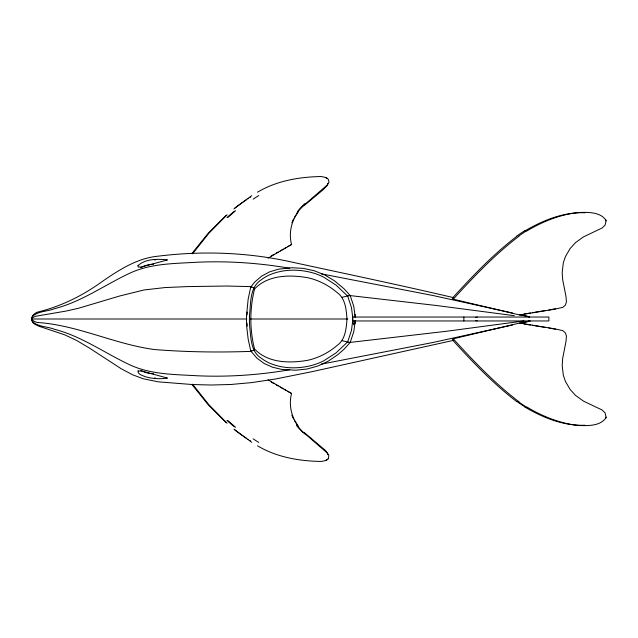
<?xml version="1.0" encoding="UTF-8"?>
<svg xmlns="http://www.w3.org/2000/svg" width="638" height="638" viewBox="0 0 638 638"><rect width="100%" height="100%" fill="white"/><g stroke="black" fill="none" stroke-linecap="round" stroke-linejoin="round"><path stroke-width="0.96" d="M352.71 317.533L352.71 320.635L352.71 319M352.71 318.506L352.71 318.346M453.73 297.683C400.401 285.194 346.769 273.997 293.241 262.385C249.035 252.345 203.267 250.575 158.32 256.157C137.258 258.063 119.194 269.866 102.224 281.502C83.147 295.362 61.894 305.985 38.974 311.767C34.269 312.397 29.819 317.517 32.69 322.062M327.741 454.711L327.605 453.546M355.055 323.657L355.254 320.571L353.763 331.752L350.166 342.518L344.097 349.153L337.909 354.608L328.155 361.22L317.804 366.037L306.958 369.035L295.729 370.215L281.693 369.41L272.402 367.169L264.188 363.493L257.002 358.205L250.758 351.036L248.166 339.137L246.77 327.19A62.636 32.474 -90 0 1 246.563 315.18L248.166 299.094L250.758 286.972L254.825 281.956L261.684 276.071L269.547 271.884L278.479 269.18L292.044 267.745L303.257 268.367L314.239 270.751L324.766 274.962L334.727 280.983L344.097 288.839L350.166 295.482L353.763 306.248L355.254 317.429L355.055 314.343M352.631 321.847L352.71 320.715L351.466 330.404L347.726 341.816L336.122 352.838L323.681 360.837A44.971 30.68 -27.4 0 1 313.808 364.84C299.118 369.147 282.618 369.083 268.534 362.663A61.073 48.496 -39.1 0 1 261.428 358.301C250.59 351.785 251.101 338.108 249.689 327.031A60.331 30.879 -90 0 1 249.482 315.26C250.957 302.938 249.474 287.204 261.428 279.691A61.065 48.496 39.1 0 1 268.534 275.329C282.618 268.909 299.118 268.853 313.816 273.152A44.971 30.688 27.4 0 1 323.681 277.163L336.122 285.154L347.726 296.184L351.466 307.588L352.71 317.285L352.631 316.145M247.034 315.028L247.241 312.054M453.73 340.317L312.516 371.571L275.393 379.028L251.811 382.593L230.956 384.483L211.306 385.017L192.205 384.523L158.32 381.843L143.255 378.773L132.76 374.857L121.252 368.78L89.168 347.901L76.456 340.373L64.645 334.814L38.974 326.233L34.915 324.351L32.53 322.086L31.948 318.617M526.876 407.044C542.81 416.574 560.595 423.704 579.184 425.514C588.1 425.801 600.111 426.08 605.821 418.018A2.416 1.172 -78.6 0 0 606.044 417.085L605.111 412.906L602.152 410.019L583.515 401.142L575.476 395.361L570.141 389.459L565.515 381.604L563.33 375.327L562.182 365.438L562.684 358.261L566.002 341.418L566.44 336.154L565.451 332.98L562.868 330.651L554.374 328.745L519.627 323.027L453.243 338.826L452.342 339.815C472.415 361.818 493.134 383.558 516.836 401.709M32.012 320.635L32.235 317.102A4.458 3.437 -14 0 1 32.969 315.946C38.966 310.969 47.77 311.472 54.716 308.632C81.959 301.63 104.983 284.715 130.208 273C150.991 263.414 174.357 263.59 196.743 262.25C227.846 260.822 259.06 262.96 289.732 268.255M254.53 289.038C249.681 308.632 249.562 329.375 254.53 348.962C267.88 363.229 289.788 363.405 307.707 360.295C318.522 357.902 328.594 352.702 337.016 345.541C345.413 339.695 346.314 328.403 346.968 319C346.314 309.597 345.413 298.305 337.016 292.459C328.594 285.298 318.522 280.106 307.707 277.713C289.788 274.595 267.88 274.771 254.53 289.038L253.613 287.586L250.758 286.972L250.989 287.347M268.056 379.841L291.566 393.486C288.583 404.564 291.247 416.766 298.161 425.857M605.821 418.018L606.044 417.085M327.605 184.454L327.741 183.289M289.732 369.745C259.06 375.04 227.846 377.178 196.743 375.75C174.357 374.41 150.991 374.586 130.208 365C104.983 353.285 81.959 336.37 54.716 329.368C47.762 326.536 38.966 327.023 32.961 322.054A4.458 3.445 13.7 0 1 32.235 320.898L32.299 317.907L35.289 316.328L65.953 311.089L78.338 308.314L119.577 296.024L143.941 289.979L164.883 287.579L187.428 286.598L226.969 286.023L251.811 286.653M291.829 222.75L292.1 222.08M257.521 192.19C276.429 180.873 298.807 176.997 320.547 176.535A26.23 21.229 33.3 0 1 321.895 176.646L325.603 177.46L327.972 178.991A3.668 2.975 32.9 0 1 328.562 179.828L328.945 182.253L327.262 185.243A9.753 7.951 31.5 0 1 326.959 185.738L322.892 189.933L303.855 205.811M292.379 221.418L292.962 220.158M293.273 219.536L293.584 218.93M294.421 217.43L296.064 214.854M250.989 350.661L250.758 351.036L253.613 350.406L254.53 348.962M32.69 315.938C29.46 320.443 36.039 322.692 39.492 322.621C79.16 325.787 115.334 344.353 154.532 349.544C186.87 352.12 219.392 352.527 251.811 351.347M192.532 253.82L208.937 233.205L227.104 214.735M296.447 214.296L297.045 213.483M191.918 253.517L208.211 233.213L226.187 215.381M298.161 212.143C291.247 221.234 288.583 233.436 291.566 244.514L268.056 258.159M327.517 184.757L305.028 204.272M516.836 236.291C493.134 254.442 472.415 276.182 452.342 298.185L453.243 299.174C473.667 276.772 494.769 254.658 518.925 236.235M327.972 459.009L325.603 460.54L321.895 461.362A26.23 21.213 -33.2 0 1 320.555 461.441C298.815 461.035 276.437 457.111 257.521 445.81M33.04 315.555L33.487 315.156M234.951 207.948L251.747 195.683M233.955 208.857L239.433 204.646M239.896 204.312L242.201 202.645M243.134 201.991L244.521 201.026M244.992 200.707L246.396 199.758M247.799 198.833L248.27 198.53M250.16 197.325L250.63 197.03M524.723 231.028C542.834 220.405 563.498 211.896 584.855 212.781M526.876 230.956C542.81 221.426 560.595 214.296 579.184 212.486C588.1 212.199 600.111 211.92 605.821 219.982A2.416 1.172 78.6 0 1 606.044 220.915L605.111 225.094L602.152 227.981L583.515 236.857L575.476 242.639L570.141 248.541L565.515 256.396L563.33 262.673L562.182 272.562L562.684 279.739L566.002 296.582L566.44 301.846L565.451 305.02L562.868 307.349L554.374 309.255L519.627 314.973L453.243 299.174M140.815 267.649L143.462 266.317A11.747 5.224 -16.4 0 1 147.083 265.129L150.448 264.507M287.523 246.754L291.566 244.514M284.317 248.573L286.454 247.361M280.178 250.909L283.248 249.171M276.142 253.174L278.16 252.042M271.23 255.926L274.125 254.307M325.93 460.405L327.174 459.711M519.627 314.973L520.999 314.574L529.149 316.735M529.046 320.962L529.588 320.786M350.166 295.482L342.143 297.252M530.306 320.962L520.999 323.426L519.627 323.027M475.709 317.429L477.28 317.038M529.524 320.962L520.305 323.163M512.633 324.973L433.05 342.462L321.297 364.162M555.626 308.736L548.808 309.94M542.874 310.921L545.426 310.507M532.251 312.636L534.213 312.325M535.194 312.165L538.616 311.615M528.12 313.306L530.481 312.923M539.469 311.472L542.029 311.057M524.173 313.944L526.541 313.561M523.973 320.962L446.895 331.218L349.01 342.534M151.334 264.403L153.543 264.252M584.855 425.219C563.498 426.104 542.834 417.595 524.723 406.972M352.71 317.038L474.911 317.038M475.358 317.038L548.871 317.038L548.871 320.962L352.71 320.962L353.667 324.79L355.214 320.762M31.9 319L246.858 319M250.359 319L347.806 319M153.543 373.748L151.334 373.597M349.01 295.466L436.065 305.458L514.364 315.69M150.448 373.493L147.083 372.879A11.747 5.224 16.4 0 1 143.47 371.675L140.815 370.351M528.12 324.694L530.481 325.077M539.469 326.528L542.029 326.943M532.251 325.364L534.213 325.675M535.194 325.835L538.616 326.385M542.874 327.079L545.426 327.493M524.173 324.056L526.541 324.439M548.808 328.06L555.626 329.264M342.143 340.748L350.166 342.518M321.297 273.838L433.05 295.538L512.633 313.027M520.305 314.837L528.376 316.767M475.709 320.571L477.28 320.962M529.046 317.038L529.588 317.214M291.566 393.486L287.523 391.246M325.93 177.595L327.174 178.289M271.23 382.074L274.125 383.693M276.142 384.826L278.16 385.958M280.178 387.091L283.248 388.829M284.317 389.427L286.454 390.639M250.16 440.675L250.63 440.97M251.747 442.317L234.951 430.052M247.799 439.167L248.27 439.47M246.396 438.242L244.992 437.293M244.521 436.974L243.134 436.009M242.201 435.355L239.896 433.688M518.925 401.765C494.769 383.342 473.667 361.228 453.243 338.826M239.433 433.354L233.955 429.143M33.04 322.445L33.487 322.844M226.187 422.619L208.211 404.787L191.918 384.483M227.104 423.265L208.937 404.795L192.532 384.18M303.855 432.189L325.484 450.484L328.769 455.197L328.562 458.172A3.668 2.967 -33 0 1 327.972 459.009M305.028 433.728L327.517 453.243M297.045 424.517L296.447 423.704M296.064 423.146L294.421 420.57M293.273 418.464L293.584 419.07M292.962 417.842L292.379 416.582M291.829 415.25L292.1 415.92M605.821 219.982L606.044 220.915M247.034 323.139L247.241 326.098M463.866 317.038L463.866 320.962M226.945 217.566A128.565 67.118 -51.5 0 1 234.465 211.17M296.758 213.164A80.635 67.405 77.3 0 1 303.704 205.588M228.061 217.343A132.01 68.904 -52.4 0 1 235.613 210.707M253.174 199.176A160.967 130.296 -73.7 0 1 258.733 195.579M297.531 211.457A82.095 68.936 75.9 0 1 304.645 203.729M234.465 426.83A128.565 67.118 51.5 0 1 226.945 420.434M303.425 432.811A80.635 67.955 -75.3 0 1 296.335 425.299M235.613 427.293A132.01 68.904 52.4 0 1 228.061 420.657M258.733 442.421A160.967 130.296 73.7 0 1 253.174 438.824M304.852 433.968A82.095 68.537 -77.4 0 1 297.85 426.192M524.795 406.749A143.678 109.991 74.2 0 1 516.924 401.477M526.797 407.299A144.698 110.749 73.9 0 1 518.83 402.028M516.748 236.06A143.678 110.398 -74.7 0 1 524.659 230.812M518.83 235.972A144.698 110.749 -73.9 0 1 526.797 230.701M138.071 370.933C137.13 374.227 143.135 375.694 145.432 376.739C152.562 378.82 160.146 379.203 167.475 378.079L142.362 371.196L138.095 370.917M137.912 265.743C144.946 258.821 157.706 258.685 167.475 259.921L141.66 266.947L138.286 267.051L137.912 265.743M155.68 259.427L154.843 259.953L155.68 259.427M155.361 378.342L154.843 378.047L155.361 378.342"/></g></svg>
